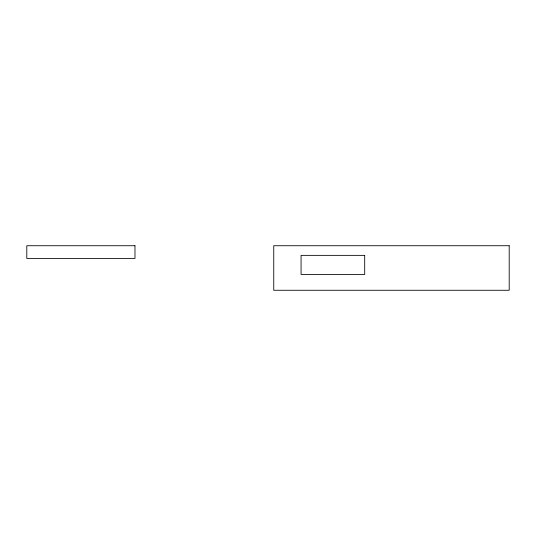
<?xml version="1.0" encoding="UTF-8"?>
<svg xmlns="http://www.w3.org/2000/svg" width="536" height="536" viewBox="0 0 536 536"><rect width="100%" height="100%" fill="white"/><g stroke="black" fill="none" stroke-linecap="round" stroke-linejoin="round"><path stroke-width="0.8" d="M134.978 245.729L26.8 245.729L26.8 258.453L134.978 258.453L134.978 245.729M509.2 245.729L273.755 245.729L273.755 290.271L509.2 290.271L509.2 245.729M364.701 255.364L301.065 255.364L301.065 274.452L364.701 274.452L364.701 255.364"/></g></svg>
